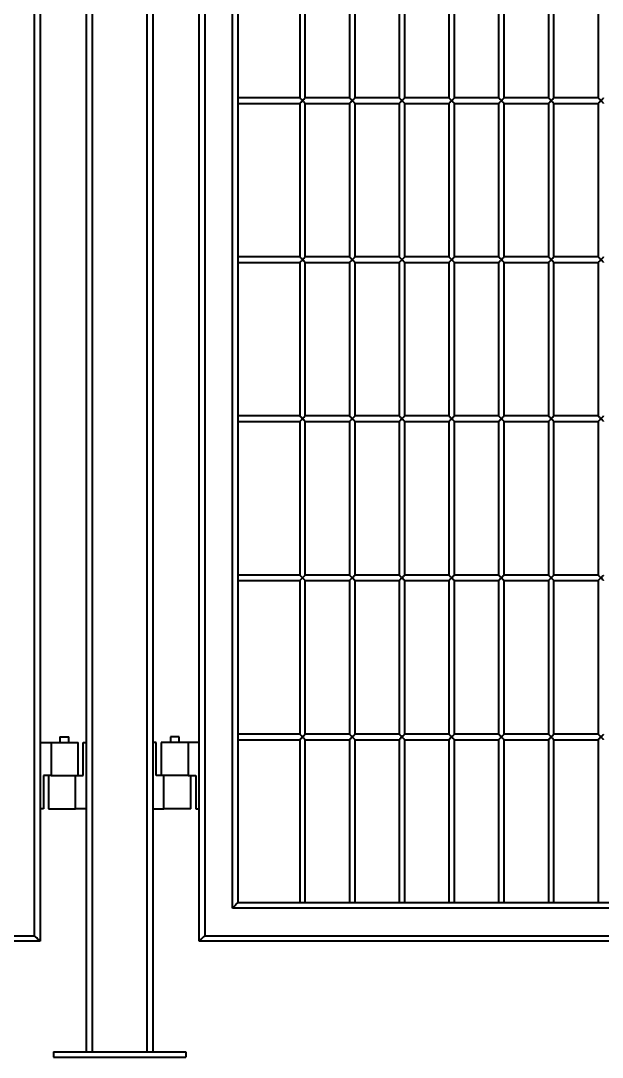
# Model space of a CAD drawing. Header units: millimetres. Extents: x 0 to 297, y 0 to 210.
# Drawn here: x 206.11 to 211.37, y 155.71 to 165.09 of the extents above; entities that cross this region are included whole.
import ezdxf

# ---------------------------------------------------------------- set-up
doc = ezdxf.new("R2010")
doc.units = ezdxf.units.MM
doc.layers.add('轮廓实线层', color=7, linetype='Continuous', lineweight=40)

msp = doc.modelspace()

# ---------------------------------------------------------------- linework, layer by layer
at = {"layer": '轮廓实线层', "color": 7, "linetype": 'Continuous', "lineweight": 40}
for p, q in [((206.7048, 155.7603), (206.7048, 175.7603)), ((206.7548, 175.7603), (206.7548, 155.7603)), ((207.2548, 155.7603), (207.2548, 175.7603)), ((207.3048, 175.7603), (207.3048, 155.7603)), ((206.2848, 174.7603), (206.2848, 156.7603)), ((207.7248, 156.7603), (207.7248, 174.7603)), ((206.2348, 156.8103), (206.2348, 174.7103)), ((207.7748, 174.7103), (207.7748, 156.8103)), ((208.0248, 157.0603), (208.0248, 174.4603)), ((208.0748, 174.4103), (208.0748, 157.1103)), ((208.6348, 165.7853), (208.6348, 164.3953)), ((208.6848, 164.3953), (208.6848, 165.7853)), ((209.0848, 165.7853), (209.0848, 164.3953)), ((209.1348, 164.3953), (209.1348, 165.7853)), ((209.5348, 165.7853), (209.5348, 164.3953)), ((209.5848, 164.3953), (209.5848, 165.7853)), ((209.9848, 165.7853), (209.9848, 164.3953)), ((210.0348, 164.3953), (210.0348, 165.7853)), ((210.4348, 165.7853), (210.4348, 164.3953)), ((210.4848, 164.3953), (210.4848, 165.7853)), ((210.8848, 165.7853), (210.8848, 164.3953)), ((210.9348, 164.3953), (210.9348, 165.7853)), ((211.3348, 165.7853), (211.3348, 164.3953)), ((208.6348, 164.3953), (208.0748, 164.3953)), ((209.0848, 164.3953), (208.6848, 164.3953)), ((209.5348, 164.3953), (209.1348, 164.3953)), ((209.9848, 164.3953), (209.5848, 164.3953)), ((210.4348, 164.3953), (210.0348, 164.3953)), ((210.8848, 164.3953), (210.4848, 164.3953)), ((211.3348, 164.3953), (210.9348, 164.3953)), ((208.0748, 164.3453), (208.6348, 164.3453)), ((208.6348, 164.3453), (208.6348, 162.9553)), ((208.6848, 162.9553), (208.6848, 164.3453)), ((208.6848, 164.3453), (209.0848, 164.3453)), ((209.0848, 164.3453), (209.0848, 162.9553)), ((209.1348, 162.9553), (209.1348, 164.3453)), ((209.1348, 164.3453), (209.5348, 164.3453)), ((209.5348, 164.3453), (209.5348, 162.9553)), ((209.5848, 162.9553), (209.5848, 164.3453)), ((209.5848, 164.3453), (209.9848, 164.3453)), ((209.9848, 164.3453), (209.9848, 162.9553)), ((210.0348, 162.9553), (210.0348, 164.3453)), ((210.0348, 164.3453), (210.4348, 164.3453)), ((210.4348, 164.3453), (210.4348, 162.9553)), ((210.4848, 162.9553), (210.4848, 164.3453)), ((210.4848, 164.3453), (210.8848, 164.3453)), ((210.8848, 164.3453), (210.8848, 162.9553)), ((210.9348, 162.9553), (210.9348, 164.3453)), ((210.9348, 164.3453), (211.3348, 164.3453)), ((211.3348, 164.3453), (211.3348, 162.9553)), ((208.6348, 162.9553), (208.0748, 162.9553)), ((208.0748, 162.9053), (208.6348, 162.9053)), ((208.6348, 162.9053), (208.6348, 161.5153)), ((209.0848, 162.9553), (208.6848, 162.9553)), ((208.6848, 161.5153), (208.6848, 162.9053)), ((208.6848, 162.9053), (209.0848, 162.9053)), ((209.0848, 162.9053), (209.0848, 161.5153)), ((209.5348, 162.9553), (209.1348, 162.9553)), ((209.1348, 161.5153), (209.1348, 162.9053)), ((209.1348, 162.9053), (209.5348, 162.9053)), ((209.5348, 162.9053), (209.5348, 161.5153)), ((209.9848, 162.9553), (209.5848, 162.9553)), ((209.5848, 161.5153), (209.5848, 162.9053)), ((209.5848, 162.9053), (209.9848, 162.9053)), ((209.9848, 162.9053), (209.9848, 161.5153)), ((210.4348, 162.9553), (210.0348, 162.9553)), ((210.0348, 161.5153), (210.0348, 162.9053)), ((210.0348, 162.9053), (210.4348, 162.9053)), ((210.4348, 162.9053), (210.4348, 161.5153)), ((210.8848, 162.9553), (210.4848, 162.9553)), ((210.4848, 161.5153), (210.4848, 162.9053)), ((210.4848, 162.9053), (210.8848, 162.9053)), ((210.8848, 162.9053), (210.8848, 161.5153)), ((211.3348, 162.9553), (210.9348, 162.9553)), ((210.9348, 161.5153), (210.9348, 162.9053)), ((210.9348, 162.9053), (211.3348, 162.9053)), ((211.3348, 162.9053), (211.3348, 161.5153)), ((208.6348, 161.5153), (208.0748, 161.5153)), ((209.0848, 161.5153), (208.6848, 161.5153)), ((209.5348, 161.5153), (209.1348, 161.5153)), ((209.9848, 161.5153), (209.5848, 161.5153)), ((210.4348, 161.5153), (210.0348, 161.5153)), ((210.8848, 161.5153), (210.4848, 161.5153)), ((211.3348, 161.5153), (210.9348, 161.5153)), ((208.0748, 161.4653), (208.6348, 161.4653)), ((208.6348, 161.4653), (208.6348, 160.0753)), ((208.6848, 160.0753), (208.6848, 161.4653)), ((208.6848, 161.4653), (209.0848, 161.4653)), ((209.0848, 161.4653), (209.0848, 160.0753)), ((209.1348, 160.0753), (209.1348, 161.4653)), ((209.1348, 161.4653), (209.5348, 161.4653)), ((209.5348, 161.4653), (209.5348, 160.0753)), ((209.5848, 160.0753), (209.5848, 161.4653)), ((209.5848, 161.4653), (209.9848, 161.4653)), ((209.9848, 161.4653), (209.9848, 160.0753)), ((210.0348, 160.0753), (210.0348, 161.4653)), ((210.0348, 161.4653), (210.4348, 161.4653)), ((210.4348, 161.4653), (210.4348, 160.0753)), ((210.4848, 160.0753), (210.4848, 161.4653)), ((210.4848, 161.4653), (210.8848, 161.4653)), ((210.8848, 161.4653), (210.8848, 160.0753)), ((210.9348, 160.0753), (210.9348, 161.4653)), ((210.9348, 161.4653), (211.3348, 161.4653)), ((211.3348, 161.4653), (211.3348, 160.0753)), ((208.6348, 160.0753), (208.0748, 160.0753)), ((208.0748, 160.0253), (208.6348, 160.0253)), ((208.6348, 160.0253), (208.6348, 158.6353)), ((209.0848, 160.0753), (208.6848, 160.0753)), ((208.6848, 158.6353), (208.6848, 160.0253)), ((208.6848, 160.0253), (209.0848, 160.0253)), ((209.0848, 160.0253), (209.0848, 158.6353)), ((209.5348, 160.0753), (209.1348, 160.0753)), ((209.1348, 158.6353), (209.1348, 160.0253)), ((209.1348, 160.0253), (209.5348, 160.0253)), ((209.5348, 160.0253), (209.5348, 158.6353)), ((209.9848, 160.0753), (209.5848, 160.0753)), ((209.5848, 158.6353), (209.5848, 160.0253)), ((209.5848, 160.0253), (209.9848, 160.0253)), ((209.9848, 160.0253), (209.9848, 158.6353)), ((210.4348, 160.0753), (210.0348, 160.0753)), ((210.0348, 158.6353), (210.0348, 160.0253)), ((210.0348, 160.0253), (210.4348, 160.0253)), ((210.4348, 160.0253), (210.4348, 158.6353)), ((210.8848, 160.0753), (210.4848, 160.0753)), ((210.4848, 158.6353), (210.4848, 160.0253)), ((210.4848, 160.0253), (210.8848, 160.0253)), ((210.8848, 160.0253), (210.8848, 158.6353)), ((211.3348, 160.0753), (210.9348, 160.0753)), ((210.9348, 158.6353), (210.9348, 160.0253)), ((210.9348, 160.0253), (211.3348, 160.0253)), ((211.3348, 160.0253), (211.3348, 158.6353)), ((206.4648, 158.6103), (206.4648, 158.5603)), ((206.4648, 158.6103), (206.5448, 158.6103)), ((206.5448, 158.5603), (206.5448, 158.6103)), ((207.4648, 158.6103), (207.4648, 158.5603)), ((207.5448, 158.6103), (207.4648, 158.6103)), ((207.5448, 158.5603), (207.5448, 158.6103)), ((208.6348, 158.6353), (208.0748, 158.6353)), ((208.0748, 158.5853), (208.6348, 158.5853)), ((208.6348, 158.5853), (208.6348, 157.1103)), ((209.0848, 158.6353), (208.6848, 158.6353)), ((208.6848, 157.1103), (208.6848, 158.5853)), ((208.6848, 158.5853), (209.0848, 158.5853)), ((209.0848, 158.5853), (209.0848, 157.1103)), ((209.5348, 158.6353), (209.1348, 158.6353)), ((209.1348, 157.1103), (209.1348, 158.5853)), ((209.1348, 158.5853), (209.5348, 158.5853)), ((209.5348, 158.5853), (209.5348, 157.1103)), ((209.9848, 158.6353), (209.5848, 158.6353)), ((209.5848, 157.1103), (209.5848, 158.5853)), ((209.5848, 158.5853), (209.9848, 158.5853)), ((209.9848, 158.5853), (209.9848, 157.1103)), ((210.4348, 158.6353), (210.0348, 158.6353)), ((210.0348, 157.1103), (210.0348, 158.5853)), ((210.0348, 158.5853), (210.4348, 158.5853)), ((210.4348, 158.5853), (210.4348, 157.1103)), ((210.8848, 158.6353), (210.4848, 158.6353)), ((210.4848, 157.1103), (210.4848, 158.5853)), ((210.4848, 158.5853), (210.8848, 158.5853)), ((210.8848, 158.5853), (210.8848, 157.1103)), ((211.3348, 158.6353), (210.9348, 158.6353)), ((210.9348, 157.1103), (210.9348, 158.5853)), ((210.9348, 158.5853), (211.3348, 158.5853)), ((211.3348, 158.5853), (211.3348, 157.1103)), ((206.2848, 158.5603), (206.3848, 158.5603)), ((206.3848, 158.5603), (206.6298, 158.5603)), ((206.3848, 158.5603), (206.3848, 158.2603)), ((206.6298, 158.2603), (206.6298, 158.5603)), ((206.6748, 158.2603), (206.6748, 158.5603)), ((206.6748, 158.5603), (206.7048, 158.5603)), ((207.3348, 158.5603), (207.3048, 158.5603)), ((207.3348, 158.2603), (207.3348, 158.5603)), ((207.3798, 158.5603), (207.3798, 158.2603)), ((207.6248, 158.5603), (207.3798, 158.5603)), ((207.6248, 158.5603), (207.6248, 158.2603)), ((207.7248, 158.5603), (207.6248, 158.5603)), ((206.3148, 158.2603), (206.3148, 157.9603)), ((206.3848, 158.2603), (206.3148, 158.2603)), ((206.3598, 158.2603), (206.3598, 157.9603)), ((206.3848, 158.2603), (206.4948, 158.2603)), ((206.4948, 158.2603), (206.6048, 158.2603)), ((206.6048, 157.9603), (206.6048, 158.2603)), ((206.6048, 158.2603), (206.6748, 158.2603)), ((207.4048, 158.2603), (207.3348, 158.2603)), ((207.4048, 157.9603), (207.4048, 158.2603)), ((207.5148, 158.2603), (207.4048, 158.2603)), ((207.6248, 158.2603), (207.5148, 158.2603)), ((207.6248, 158.2603), (207.6948, 158.2603)), ((207.6498, 157.9603), (207.6498, 158.2603)), ((207.6948, 158.2603), (207.6948, 157.9603)), ((206.3148, 157.9603), (206.2848, 157.9603)), ((206.3598, 157.9603), (206.6048, 157.9603)), ((206.7048, 157.9603), (206.6048, 157.9603)), ((207.3048, 157.9603), (207.4048, 157.9603)), ((207.6498, 157.9603), (207.4048, 157.9603)), ((207.6948, 157.9603), (207.7248, 157.9603)), ((208.0748, 157.1103), (215.9348, 157.1103)), ((215.9848, 157.0603), (208.0248, 157.0603)), ((197.7748, 156.8103), (206.2348, 156.8103)), ((207.7748, 156.8103), (216.2348, 156.8103)), ((206.2848, 156.7603), (197.7248, 156.7603)), ((216.2848, 156.7603), (207.7248, 156.7603)), ((206.4048, 155.7603), (206.4048, 155.7103)), ((206.4048, 155.7603), (207.6048, 155.7603)), ((207.6048, 155.7603), (207.6048, 155.7103)), ((206.4048, 155.7103), (207.6048, 155.7103))]:
    msp.add_line(p, q, dxfattribs=at)
at = {"layer": '轮廓实线层', "color": 7, "linetype": 'Continuous', "lineweight": 40, "flags": 128}
for points in [[(208.6348, 164.3953), (208.6352, 164.3949), (208.6363, 164.3938), (208.6382, 164.3919), (208.6407, 164.3894), (208.6438, 164.3863), (208.6473, 164.3828), (208.6513, 164.3788), (208.6555, 164.3746), (208.6598, 164.3703)], [(208.6598, 164.3703), (208.6644, 164.3749), (208.6689, 164.3793), (208.673, 164.3834), (208.6767, 164.3871), (208.6798, 164.3902), (208.6822, 164.3926), (208.6839, 164.3943), (208.6847, 164.3952), (208.6848, 164.3953)], [(209.0848, 164.3953), (209.0852, 164.3949), (209.0863, 164.3938), (209.0882, 164.3919), (209.0907, 164.3894), (209.0938, 164.3863), (209.0973, 164.3828), (209.1013, 164.3788), (209.1055, 164.3746), (209.1098, 164.3703)], [(209.1098, 164.3703), (209.1144, 164.3749), (209.1189, 164.3793), (209.123, 164.3834), (209.1267, 164.3871), (209.1298, 164.3902), (209.1322, 164.3926), (209.1339, 164.3943), (209.1347, 164.3952), (209.1348, 164.3953)], [(209.5348, 164.3953), (209.5352, 164.3949), (209.5363, 164.3938), (209.5382, 164.3919), (209.5407, 164.3894), (209.5438, 164.3863), (209.5473, 164.3828), (209.5513, 164.3788), (209.5555, 164.3746), (209.5598, 164.3703)], [(209.5598, 164.3703), (209.5644, 164.3749), (209.5689, 164.3793), (209.573, 164.3834), (209.5767, 164.3871), (209.5798, 164.3902), (209.5822, 164.3926), (209.5839, 164.3943), (209.5847, 164.3952), (209.5848, 164.3953)], [(209.9848, 164.3953), (209.9852, 164.3949), (209.9863, 164.3938), (209.9882, 164.3919), (209.9907, 164.3894), (209.9938, 164.3863), (209.9973, 164.3828), (210.0013, 164.3788), (210.0055, 164.3746), (210.0098, 164.3703)], [(210.0098, 164.3703), (210.0144, 164.3749), (210.0189, 164.3793), (210.023, 164.3834), (210.0267, 164.3871), (210.0298, 164.3902), (210.0322, 164.3926), (210.0339, 164.3943), (210.0347, 164.3952), (210.0348, 164.3953)], [(210.4348, 164.3953), (210.4352, 164.3949), (210.4363, 164.3938), (210.4382, 164.3919), (210.4407, 164.3894), (210.4438, 164.3863), (210.4473, 164.3828), (210.4513, 164.3788), (210.4555, 164.3746), (210.4598, 164.3703)], [(210.4598, 164.3703), (210.4644, 164.3749), (210.4689, 164.3793), (210.473, 164.3834), (210.4767, 164.3871), (210.4798, 164.3902), (210.4822, 164.3926), (210.4839, 164.3943), (210.4847, 164.3952), (210.4848, 164.3953)], [(210.8848, 164.3953), (210.8852, 164.3949), (210.8863, 164.3938), (210.8882, 164.3919), (210.8907, 164.3894), (210.8938, 164.3863), (210.8973, 164.3828), (210.9013, 164.3788), (210.9055, 164.3746), (210.9098, 164.3703)], [(210.9098, 164.3703), (210.9144, 164.3749), (210.9189, 164.3793), (210.923, 164.3834), (210.9267, 164.3871), (210.9298, 164.3902), (210.9322, 164.3926), (210.9339, 164.3943), (210.9347, 164.3952), (210.9348, 164.3953)], [(211.3348, 164.3953), (211.3352, 164.3949), (211.3363, 164.3938), (211.3382, 164.3919), (211.3407, 164.3894), (211.3438, 164.3863), (211.3473, 164.3828), (211.3513, 164.3788), (211.3555, 164.3746), (211.3598, 164.3703)], [(211.3598, 164.3703), (211.3644, 164.3749), (211.3689, 164.3793), (211.373, 164.3834), (211.3767, 164.3871), (211.3798, 164.3902), (211.3822, 164.3926), (211.3839, 164.3943), (211.3847, 164.3952), (211.3848, 164.3953)], [(208.6598, 164.3703), (208.6555, 164.3659), (208.6513, 164.3617), (208.6473, 164.3578), (208.6438, 164.3542), (208.6407, 164.3511), (208.6382, 164.3486), (208.6363, 164.3468), (208.6352, 164.3456), (208.6348, 164.3453)], [(208.6848, 164.3453), (208.6847, 164.3454), (208.6839, 164.3462), (208.6822, 164.3479), (208.6798, 164.3503), (208.6767, 164.3534), (208.673, 164.3571), (208.6689, 164.3612), (208.6644, 164.3657), (208.6598, 164.3703)], [(209.1098, 164.3703), (209.1055, 164.3659), (209.1013, 164.3617), (209.0973, 164.3578), (209.0938, 164.3542), (209.0907, 164.3511), (209.0882, 164.3486), (209.0863, 164.3468), (209.0852, 164.3456), (209.0848, 164.3453)], [(209.1348, 164.3453), (209.1347, 164.3454), (209.1339, 164.3462), (209.1322, 164.3479), (209.1298, 164.3503), (209.1267, 164.3534), (209.123, 164.3571), (209.1189, 164.3612), (209.1144, 164.3657), (209.1098, 164.3703)], [(209.5598, 164.3703), (209.5555, 164.3659), (209.5513, 164.3617), (209.5473, 164.3578), (209.5438, 164.3542), (209.5407, 164.3511), (209.5382, 164.3486), (209.5363, 164.3468), (209.5352, 164.3456), (209.5348, 164.3453)], [(209.5848, 164.3453), (209.5847, 164.3454), (209.5839, 164.3462), (209.5822, 164.3479), (209.5798, 164.3503), (209.5767, 164.3534), (209.573, 164.3571), (209.5689, 164.3612), (209.5644, 164.3657), (209.5598, 164.3703)], [(210.0098, 164.3703), (210.0055, 164.3659), (210.0013, 164.3617), (209.9973, 164.3578), (209.9938, 164.3542), (209.9907, 164.3511), (209.9882, 164.3486), (209.9863, 164.3468), (209.9852, 164.3456), (209.9848, 164.3453)], [(210.0348, 164.3453), (210.0347, 164.3454), (210.0339, 164.3462), (210.0322, 164.3479), (210.0298, 164.3503), (210.0267, 164.3534), (210.023, 164.3571), (210.0189, 164.3612), (210.0144, 164.3657), (210.0098, 164.3703)], [(210.4598, 164.3703), (210.4555, 164.3659), (210.4513, 164.3617), (210.4473, 164.3578), (210.4438, 164.3542), (210.4407, 164.3511), (210.4382, 164.3486), (210.4363, 164.3468), (210.4352, 164.3456), (210.4348, 164.3453)], [(210.4848, 164.3453), (210.4847, 164.3454), (210.4839, 164.3462), (210.4822, 164.3479), (210.4798, 164.3503), (210.4767, 164.3534), (210.473, 164.3571), (210.4689, 164.3612), (210.4644, 164.3657), (210.4598, 164.3703)], [(210.9098, 164.3703), (210.9055, 164.3659), (210.9013, 164.3617), (210.8973, 164.3578), (210.8938, 164.3542), (210.8907, 164.3511), (210.8882, 164.3486), (210.8863, 164.3468), (210.8852, 164.3456), (210.8848, 164.3453)], [(210.9348, 164.3453), (210.9347, 164.3454), (210.9339, 164.3462), (210.9322, 164.3479), (210.9298, 164.3503), (210.9267, 164.3534), (210.923, 164.3571), (210.9189, 164.3612), (210.9144, 164.3657), (210.9098, 164.3703)], [(211.3598, 164.3703), (211.3555, 164.3659), (211.3513, 164.3617), (211.3473, 164.3578), (211.3438, 164.3542), (211.3407, 164.3511), (211.3382, 164.3486), (211.3363, 164.3468), (211.3352, 164.3456), (211.3348, 164.3453)], [(211.3848, 164.3453), (211.3847, 164.3454), (211.3839, 164.3462), (211.3822, 164.3479), (211.3798, 164.3503), (211.3767, 164.3534), (211.373, 164.3571), (211.3689, 164.3612), (211.3644, 164.3657), (211.3598, 164.3703)], [(208.6348, 162.9553), (208.6352, 162.9549), (208.6363, 162.9538), (208.6382, 162.9519), (208.6407, 162.9494), (208.6438, 162.9463), (208.6473, 162.9428), (208.6513, 162.9388), (208.6555, 162.9346), (208.6598, 162.9303)], [(208.6598, 162.9303), (208.6555, 162.9259), (208.6513, 162.9217), (208.6473, 162.9178), (208.6438, 162.9142), (208.6407, 162.9111), (208.6382, 162.9086), (208.6363, 162.9068), (208.6352, 162.9056), (208.6348, 162.9053)], [(208.6598, 162.9303), (208.6644, 162.9349), (208.6689, 162.9393), (208.673, 162.9434), (208.6767, 162.9471), (208.6798, 162.9502), (208.6822, 162.9526), (208.6839, 162.9543), (208.6847, 162.9552), (208.6848, 162.9553)], [(208.6848, 162.9053), (208.6847, 162.9054), (208.6839, 162.9062), (208.6822, 162.9079), (208.6798, 162.9103), (208.6767, 162.9134), (208.673, 162.9171), (208.6689, 162.9212), (208.6644, 162.9257), (208.6598, 162.9303)], [(209.0848, 162.9553), (209.0852, 162.9549), (209.0863, 162.9538), (209.0882, 162.9519), (209.0907, 162.9494), (209.0938, 162.9463), (209.0973, 162.9428), (209.1013, 162.9388), (209.1055, 162.9346), (209.1098, 162.9303)], [(209.1098, 162.9303), (209.1055, 162.9259), (209.1013, 162.9217), (209.0973, 162.9178), (209.0938, 162.9142), (209.0907, 162.9111), (209.0882, 162.9086), (209.0863, 162.9068), (209.0852, 162.9056), (209.0848, 162.9053)], [(209.1098, 162.9303), (209.1144, 162.9349), (209.1189, 162.9393), (209.123, 162.9434), (209.1267, 162.9471), (209.1298, 162.9502), (209.1322, 162.9526), (209.1339, 162.9543), (209.1347, 162.9552), (209.1348, 162.9553)], [(209.1348, 162.9053), (209.1347, 162.9054), (209.1339, 162.9062), (209.1322, 162.9079), (209.1298, 162.9103), (209.1267, 162.9134), (209.123, 162.9171), (209.1189, 162.9212), (209.1144, 162.9257), (209.1098, 162.9303)], [(209.5348, 162.9553), (209.5352, 162.9549), (209.5363, 162.9538), (209.5382, 162.9519), (209.5407, 162.9494), (209.5438, 162.9463), (209.5473, 162.9428), (209.5513, 162.9388), (209.5555, 162.9346), (209.5598, 162.9303)], [(209.5598, 162.9303), (209.5555, 162.9259), (209.5513, 162.9217), (209.5473, 162.9178), (209.5438, 162.9142), (209.5407, 162.9111), (209.5382, 162.9086), (209.5363, 162.9068), (209.5352, 162.9056), (209.5348, 162.9053)], [(209.5598, 162.9303), (209.5644, 162.9349), (209.5689, 162.9393), (209.573, 162.9434), (209.5767, 162.9471), (209.5798, 162.9502), (209.5822, 162.9526), (209.5839, 162.9543), (209.5847, 162.9552), (209.5848, 162.9553)], [(209.5848, 162.9053), (209.5847, 162.9054), (209.5839, 162.9062), (209.5822, 162.9079), (209.5798, 162.9103), (209.5767, 162.9134), (209.573, 162.9171), (209.5689, 162.9212), (209.5644, 162.9257), (209.5598, 162.9303)], [(209.9848, 162.9553), (209.9852, 162.9549), (209.9863, 162.9538), (209.9882, 162.9519), (209.9907, 162.9494), (209.9938, 162.9463), (209.9973, 162.9428), (210.0013, 162.9388), (210.0055, 162.9346), (210.0098, 162.9303)], [(210.0098, 162.9303), (210.0055, 162.9259), (210.0013, 162.9217), (209.9973, 162.9178), (209.9938, 162.9142), (209.9907, 162.9111), (209.9882, 162.9086), (209.9863, 162.9068), (209.9852, 162.9056), (209.9848, 162.9053)], [(210.0098, 162.9303), (210.0144, 162.9349), (210.0189, 162.9393), (210.023, 162.9434), (210.0267, 162.9471), (210.0298, 162.9502), (210.0322, 162.9526), (210.0339, 162.9543), (210.0347, 162.9552), (210.0348, 162.9553)], [(210.0348, 162.9053), (210.0347, 162.9054), (210.0339, 162.9062), (210.0322, 162.9079), (210.0298, 162.9103), (210.0267, 162.9134), (210.023, 162.9171), (210.0189, 162.9212), (210.0144, 162.9257), (210.0098, 162.9303)], [(210.4348, 162.9553), (210.4352, 162.9549), (210.4363, 162.9538), (210.4382, 162.9519), (210.4407, 162.9494), (210.4438, 162.9463), (210.4473, 162.9428), (210.4513, 162.9388), (210.4555, 162.9346), (210.4598, 162.9303)], [(210.4598, 162.9303), (210.4555, 162.9259), (210.4513, 162.9217), (210.4473, 162.9178), (210.4438, 162.9142), (210.4407, 162.9111), (210.4382, 162.9086), (210.4363, 162.9068), (210.4352, 162.9056), (210.4348, 162.9053)], [(210.4598, 162.9303), (210.4644, 162.9349), (210.4689, 162.9393), (210.473, 162.9434), (210.4767, 162.9471), (210.4798, 162.9502), (210.4822, 162.9526), (210.4839, 162.9543), (210.4847, 162.9552), (210.4848, 162.9553)], [(210.4848, 162.9053), (210.4847, 162.9054), (210.4839, 162.9062), (210.4822, 162.9079), (210.4798, 162.9103), (210.4767, 162.9134), (210.473, 162.9171), (210.4689, 162.9212), (210.4644, 162.9257), (210.4598, 162.9303)], [(210.8848, 162.9553), (210.8852, 162.9549), (210.8863, 162.9538), (210.8882, 162.9519), (210.8907, 162.9494), (210.8938, 162.9463), (210.8973, 162.9428), (210.9013, 162.9388), (210.9055, 162.9346), (210.9098, 162.9303)], [(210.9098, 162.9303), (210.9055, 162.9259), (210.9013, 162.9217), (210.8973, 162.9178), (210.8938, 162.9142), (210.8907, 162.9111), (210.8882, 162.9086), (210.8863, 162.9068), (210.8852, 162.9056), (210.8848, 162.9053)], [(210.9098, 162.9303), (210.9144, 162.9349), (210.9189, 162.9393), (210.923, 162.9434), (210.9267, 162.9471), (210.9298, 162.9502), (210.9322, 162.9526), (210.9339, 162.9543), (210.9347, 162.9552), (210.9348, 162.9553)], [(210.9348, 162.9053), (210.9347, 162.9054), (210.9339, 162.9062), (210.9322, 162.9079), (210.9298, 162.9103), (210.9267, 162.9134), (210.923, 162.9171), (210.9189, 162.9212), (210.9144, 162.9257), (210.9098, 162.9303)], [(211.3348, 162.9553), (211.3352, 162.9549), (211.3363, 162.9538), (211.3382, 162.9519), (211.3407, 162.9494), (211.3438, 162.9463), (211.3473, 162.9428), (211.3513, 162.9388), (211.3555, 162.9346), (211.3598, 162.9303)], [(211.3598, 162.9303), (211.3555, 162.9259), (211.3513, 162.9217), (211.3473, 162.9178), (211.3438, 162.9142), (211.3407, 162.9111), (211.3382, 162.9086), (211.3363, 162.9068), (211.3352, 162.9056), (211.3348, 162.9053)], [(211.3598, 162.9303), (211.3644, 162.9349), (211.3689, 162.9393), (211.373, 162.9434), (211.3767, 162.9471), (211.3798, 162.9502), (211.3822, 162.9526), (211.3839, 162.9543), (211.3847, 162.9552), (211.3848, 162.9553)], [(211.3848, 162.9053), (211.3847, 162.9054), (211.3839, 162.9062), (211.3822, 162.9079), (211.3798, 162.9103), (211.3767, 162.9134), (211.373, 162.9171), (211.3689, 162.9212), (211.3644, 162.9257), (211.3598, 162.9303)], [(208.6348, 161.5153), (208.6352, 161.5149), (208.6363, 161.5138), (208.6382, 161.5119), (208.6407, 161.5094), (208.6438, 161.5063), (208.6473, 161.5028), (208.6513, 161.4988), (208.6555, 161.4946), (208.6598, 161.4903)], [(208.6598, 161.4903), (208.6555, 161.4859), (208.6513, 161.4817), (208.6473, 161.4778), (208.6438, 161.4742), (208.6407, 161.4711), (208.6382, 161.4686), (208.6363, 161.4668), (208.6352, 161.4656), (208.6348, 161.4653)], [(208.6598, 161.4903), (208.6644, 161.4949), (208.6689, 161.4993), (208.673, 161.5034), (208.6767, 161.5071), (208.6798, 161.5102), (208.6822, 161.5126), (208.6839, 161.5143), (208.6847, 161.5152), (208.6848, 161.5153)], [(208.6848, 161.4653), (208.6847, 161.4654), (208.6839, 161.4662), (208.6822, 161.4679), (208.6798, 161.4703), (208.6767, 161.4734), (208.673, 161.4771), (208.6689, 161.4812), (208.6644, 161.4857), (208.6598, 161.4903)], [(209.0848, 161.5153), (209.0852, 161.5149), (209.0863, 161.5138), (209.0882, 161.5119), (209.0907, 161.5094), (209.0938, 161.5063), (209.0973, 161.5028), (209.1013, 161.4988), (209.1055, 161.4946), (209.1098, 161.4903)], [(209.1098, 161.4903), (209.1055, 161.4859), (209.1013, 161.4817), (209.0973, 161.4778), (209.0938, 161.4742), (209.0907, 161.4711), (209.0882, 161.4686), (209.0863, 161.4668), (209.0852, 161.4656), (209.0848, 161.4653)], [(209.1098, 161.4903), (209.1144, 161.4949), (209.1189, 161.4993), (209.123, 161.5034), (209.1267, 161.5071), (209.1298, 161.5102), (209.1322, 161.5126), (209.1339, 161.5143), (209.1347, 161.5152), (209.1348, 161.5153)], [(209.1348, 161.4653), (209.1347, 161.4654), (209.1339, 161.4662), (209.1322, 161.4679), (209.1298, 161.4703), (209.1267, 161.4734), (209.123, 161.4771), (209.1189, 161.4812), (209.1144, 161.4857), (209.1098, 161.4903)], [(209.5348, 161.5153), (209.5352, 161.5149), (209.5363, 161.5138), (209.5382, 161.5119), (209.5407, 161.5094), (209.5438, 161.5063), (209.5473, 161.5028), (209.5513, 161.4988), (209.5555, 161.4946), (209.5598, 161.4903)], [(209.5598, 161.4903), (209.5555, 161.4859), (209.5513, 161.4817), (209.5473, 161.4778), (209.5438, 161.4742), (209.5407, 161.4711), (209.5382, 161.4686), (209.5363, 161.4668), (209.5352, 161.4656), (209.5348, 161.4653)], [(209.5598, 161.4903), (209.5644, 161.4949), (209.5689, 161.4993), (209.573, 161.5034), (209.5767, 161.5071), (209.5798, 161.5102), (209.5822, 161.5126), (209.5839, 161.5143), (209.5847, 161.5152), (209.5848, 161.5153)], [(209.5848, 161.4653), (209.5847, 161.4654), (209.5839, 161.4662), (209.5822, 161.4679), (209.5798, 161.4703), (209.5767, 161.4734), (209.573, 161.4771), (209.5689, 161.4812), (209.5644, 161.4857), (209.5598, 161.4903)], [(209.9848, 161.5153), (209.9852, 161.5149), (209.9863, 161.5138), (209.9882, 161.5119), (209.9907, 161.5094), (209.9938, 161.5063), (209.9973, 161.5028), (210.0013, 161.4988), (210.0055, 161.4946), (210.0098, 161.4903)], [(210.0098, 161.4903), (210.0055, 161.4859), (210.0013, 161.4817), (209.9973, 161.4778), (209.9938, 161.4742), (209.9907, 161.4711), (209.9882, 161.4686), (209.9863, 161.4668), (209.9852, 161.4656), (209.9848, 161.4653)], [(210.0098, 161.4903), (210.0144, 161.4949), (210.0189, 161.4993), (210.023, 161.5034), (210.0267, 161.5071), (210.0298, 161.5102), (210.0322, 161.5126), (210.0339, 161.5143), (210.0347, 161.5152), (210.0348, 161.5153)], [(210.0348, 161.4653), (210.0347, 161.4654), (210.0339, 161.4662), (210.0322, 161.4679), (210.0298, 161.4703), (210.0267, 161.4734), (210.023, 161.4771), (210.0189, 161.4812), (210.0144, 161.4857), (210.0098, 161.4903)], [(210.4348, 161.5153), (210.4352, 161.5149), (210.4363, 161.5138), (210.4382, 161.5119), (210.4407, 161.5094), (210.4438, 161.5063), (210.4473, 161.5028), (210.4513, 161.4988), (210.4555, 161.4946), (210.4598, 161.4903)], [(210.4598, 161.4903), (210.4555, 161.4859), (210.4513, 161.4817), (210.4473, 161.4778), (210.4438, 161.4742), (210.4407, 161.4711), (210.4382, 161.4686), (210.4363, 161.4668), (210.4352, 161.4656), (210.4348, 161.4653)], [(210.4598, 161.4903), (210.4644, 161.4949), (210.4689, 161.4993), (210.473, 161.5034), (210.4767, 161.5071), (210.4798, 161.5102), (210.4822, 161.5126), (210.4839, 161.5143), (210.4847, 161.5152), (210.4848, 161.5153)], [(210.4848, 161.4653), (210.4847, 161.4654), (210.4839, 161.4662), (210.4822, 161.4679), (210.4798, 161.4703), (210.4767, 161.4734), (210.473, 161.4771), (210.4689, 161.4812), (210.4644, 161.4857), (210.4598, 161.4903)], [(210.8848, 161.5153), (210.8852, 161.5149), (210.8863, 161.5138), (210.8882, 161.5119), (210.8907, 161.5094), (210.8938, 161.5063), (210.8973, 161.5028), (210.9013, 161.4988), (210.9055, 161.4946), (210.9098, 161.4903)], [(210.9098, 161.4903), (210.9055, 161.4859), (210.9013, 161.4817), (210.8973, 161.4778), (210.8938, 161.4742), (210.8907, 161.4711), (210.8882, 161.4686), (210.8863, 161.4668), (210.8852, 161.4656), (210.8848, 161.4653)], [(210.9098, 161.4903), (210.9144, 161.4949), (210.9189, 161.4993), (210.923, 161.5034), (210.9267, 161.5071), (210.9298, 161.5102), (210.9322, 161.5126), (210.9339, 161.5143), (210.9347, 161.5152), (210.9348, 161.5153)], [(210.9348, 161.4653), (210.9347, 161.4654), (210.9339, 161.4662), (210.9322, 161.4679), (210.9298, 161.4703), (210.9267, 161.4734), (210.923, 161.4771), (210.9189, 161.4812), (210.9144, 161.4857), (210.9098, 161.4903)], [(211.3348, 161.5153), (211.3352, 161.5149), (211.3363, 161.5138), (211.3382, 161.5119), (211.3407, 161.5094), (211.3438, 161.5063), (211.3473, 161.5028), (211.3513, 161.4988), (211.3555, 161.4946), (211.3598, 161.4903)], [(211.3598, 161.4903), (211.3555, 161.4859), (211.3513, 161.4817), (211.3473, 161.4778), (211.3438, 161.4742), (211.3407, 161.4711), (211.3382, 161.4686), (211.3363, 161.4668), (211.3352, 161.4656), (211.3348, 161.4653)], [(211.3598, 161.4903), (211.3644, 161.4949), (211.3689, 161.4993), (211.373, 161.5034), (211.3767, 161.5071), (211.3798, 161.5102), (211.3822, 161.5126), (211.3839, 161.5143), (211.3847, 161.5152), (211.3848, 161.5153)], [(211.3848, 161.4653), (211.3847, 161.4654), (211.3839, 161.4662), (211.3822, 161.4679), (211.3798, 161.4703), (211.3767, 161.4734), (211.373, 161.4771), (211.3689, 161.4812), (211.3644, 161.4857), (211.3598, 161.4903)], [(208.6348, 160.0753), (208.6352, 160.0749), (208.6363, 160.0738), (208.6382, 160.0719), (208.6407, 160.0694), (208.6438, 160.0663), (208.6473, 160.0628), (208.6513, 160.0588), (208.6555, 160.0546), (208.6598, 160.0503)], [(208.6598, 160.0503), (208.6555, 160.0459), (208.6513, 160.0417), (208.6473, 160.0378), (208.6438, 160.0342), (208.6407, 160.0311), (208.6382, 160.0286), (208.6363, 160.0268), (208.6352, 160.0256), (208.6348, 160.0253)], [(208.6598, 160.0503), (208.6644, 160.0549), (208.6689, 160.0593), (208.673, 160.0634), (208.6767, 160.0671), (208.6798, 160.0702), (208.6822, 160.0726), (208.6839, 160.0743), (208.6847, 160.0752), (208.6848, 160.0753)], [(208.6848, 160.0253), (208.6847, 160.0254), (208.6839, 160.0262), (208.6822, 160.0279), (208.6798, 160.0303), (208.6767, 160.0334), (208.673, 160.0371), (208.6689, 160.0412), (208.6644, 160.0457), (208.6598, 160.0503)], [(209.0848, 160.0753), (209.0852, 160.0749), (209.0863, 160.0738), (209.0882, 160.0719), (209.0907, 160.0694), (209.0938, 160.0663), (209.0973, 160.0628), (209.1013, 160.0588), (209.1055, 160.0546), (209.1098, 160.0503)], [(209.1098, 160.0503), (209.1055, 160.0459), (209.1013, 160.0417), (209.0973, 160.0378), (209.0938, 160.0342), (209.0907, 160.0311), (209.0882, 160.0286), (209.0863, 160.0268), (209.0852, 160.0256), (209.0848, 160.0253)], [(209.1098, 160.0503), (209.1144, 160.0549), (209.1189, 160.0593), (209.123, 160.0634), (209.1267, 160.0671), (209.1298, 160.0702), (209.1322, 160.0726), (209.1339, 160.0743), (209.1347, 160.0752), (209.1348, 160.0753)], [(209.1348, 160.0253), (209.1347, 160.0254), (209.1339, 160.0262), (209.1322, 160.0279), (209.1298, 160.0303), (209.1267, 160.0334), (209.123, 160.0371), (209.1189, 160.0412), (209.1144, 160.0457), (209.1098, 160.0503)], [(209.5348, 160.0753), (209.5352, 160.0749), (209.5363, 160.0738), (209.5382, 160.0719), (209.5407, 160.0694), (209.5438, 160.0663), (209.5473, 160.0628), (209.5513, 160.0588), (209.5555, 160.0546), (209.5598, 160.0503)], [(209.5598, 160.0503), (209.5555, 160.0459), (209.5513, 160.0417), (209.5473, 160.0378), (209.5438, 160.0342), (209.5407, 160.0311), (209.5382, 160.0286), (209.5363, 160.0268), (209.5352, 160.0256), (209.5348, 160.0253)], [(209.5598, 160.0503), (209.5644, 160.0549), (209.5689, 160.0593), (209.573, 160.0634), (209.5767, 160.0671), (209.5798, 160.0702), (209.5822, 160.0726), (209.5839, 160.0743), (209.5847, 160.0752), (209.5848, 160.0753)], [(209.5848, 160.0253), (209.5847, 160.0254), (209.5839, 160.0262), (209.5822, 160.0279), (209.5798, 160.0303), (209.5767, 160.0334), (209.573, 160.0371), (209.5689, 160.0412), (209.5644, 160.0457), (209.5598, 160.0503)], [(209.9848, 160.0753), (209.9852, 160.0749), (209.9863, 160.0738), (209.9882, 160.0719), (209.9907, 160.0694), (209.9938, 160.0663), (209.9973, 160.0628), (210.0013, 160.0588), (210.0055, 160.0546), (210.0098, 160.0503)], [(210.0098, 160.0503), (210.0055, 160.0459), (210.0013, 160.0417), (209.9973, 160.0378), (209.9938, 160.0342), (209.9907, 160.0311), (209.9882, 160.0286), (209.9863, 160.0268), (209.9852, 160.0256), (209.9848, 160.0253)], [(210.0098, 160.0503), (210.0144, 160.0549), (210.0189, 160.0593), (210.023, 160.0634), (210.0267, 160.0671), (210.0298, 160.0702), (210.0322, 160.0726), (210.0339, 160.0743), (210.0347, 160.0752), (210.0348, 160.0753)], [(210.0348, 160.0253), (210.0347, 160.0254), (210.0339, 160.0262), (210.0322, 160.0279), (210.0298, 160.0303), (210.0267, 160.0334), (210.023, 160.0371), (210.0189, 160.0412), (210.0144, 160.0457), (210.0098, 160.0503)], [(210.4348, 160.0753), (210.4352, 160.0749), (210.4363, 160.0738), (210.4382, 160.0719), (210.4407, 160.0694), (210.4438, 160.0663), (210.4473, 160.0628), (210.4513, 160.0588), (210.4555, 160.0546), (210.4598, 160.0503)], [(210.4598, 160.0503), (210.4555, 160.0459), (210.4513, 160.0417), (210.4473, 160.0378), (210.4438, 160.0342), (210.4407, 160.0311), (210.4382, 160.0286), (210.4363, 160.0268), (210.4352, 160.0256), (210.4348, 160.0253)], [(210.4598, 160.0503), (210.4644, 160.0549), (210.4689, 160.0593), (210.473, 160.0634), (210.4767, 160.0671), (210.4798, 160.0702), (210.4822, 160.0726), (210.4839, 160.0743), (210.4847, 160.0752), (210.4848, 160.0753)], [(210.4848, 160.0253), (210.4847, 160.0254), (210.4839, 160.0262), (210.4822, 160.0279), (210.4798, 160.0303), (210.4767, 160.0334), (210.473, 160.0371), (210.4689, 160.0412), (210.4644, 160.0457), (210.4598, 160.0503)], [(210.8848, 160.0753), (210.8852, 160.0749), (210.8863, 160.0738), (210.8882, 160.0719), (210.8907, 160.0694), (210.8938, 160.0663), (210.8973, 160.0628), (210.9013, 160.0588), (210.9055, 160.0546), (210.9098, 160.0503)], [(210.9098, 160.0503), (210.9055, 160.0459), (210.9013, 160.0417), (210.8973, 160.0378), (210.8938, 160.0342), (210.8907, 160.0311), (210.8882, 160.0286), (210.8863, 160.0268), (210.8852, 160.0256), (210.8848, 160.0253)], [(210.9098, 160.0503), (210.9144, 160.0549), (210.9189, 160.0593), (210.923, 160.0634), (210.9267, 160.0671), (210.9298, 160.0702), (210.9322, 160.0726), (210.9339, 160.0743), (210.9347, 160.0752), (210.9348, 160.0753)], [(210.9348, 160.0253), (210.9347, 160.0254), (210.9339, 160.0262), (210.9322, 160.0279), (210.9298, 160.0303), (210.9267, 160.0334), (210.923, 160.0371), (210.9189, 160.0412), (210.9144, 160.0457), (210.9098, 160.0503)], [(211.3348, 160.0753), (211.3352, 160.0749), (211.3363, 160.0738), (211.3382, 160.0719), (211.3407, 160.0694), (211.3438, 160.0663), (211.3473, 160.0628), (211.3513, 160.0588), (211.3555, 160.0546), (211.3598, 160.0503)], [(211.3598, 160.0503), (211.3555, 160.0459), (211.3513, 160.0417), (211.3473, 160.0378), (211.3438, 160.0342), (211.3407, 160.0311), (211.3382, 160.0286), (211.3363, 160.0268), (211.3352, 160.0256), (211.3348, 160.0253)], [(211.3598, 160.0503), (211.3644, 160.0549), (211.3689, 160.0593), (211.373, 160.0634), (211.3767, 160.0671), (211.3798, 160.0702), (211.3822, 160.0726), (211.3839, 160.0743), (211.3847, 160.0752), (211.3848, 160.0753)], [(211.3848, 160.0253), (211.3847, 160.0254), (211.3839, 160.0262), (211.3822, 160.0279), (211.3798, 160.0303), (211.3767, 160.0334), (211.373, 160.0371), (211.3689, 160.0412), (211.3644, 160.0457), (211.3598, 160.0503)], [(208.6348, 158.6353), (208.6352, 158.6349), (208.6363, 158.6338), (208.6382, 158.6319), (208.6407, 158.6294), (208.6438, 158.6263), (208.6473, 158.6228), (208.6513, 158.6188), (208.6555, 158.6146), (208.6598, 158.6103)], [(208.6598, 158.6103), (208.6555, 158.6059), (208.6513, 158.6017), (208.6473, 158.5978), (208.6438, 158.5942), (208.6407, 158.5911), (208.6382, 158.5886), (208.6363, 158.5868), (208.6352, 158.5856), (208.6348, 158.5853)], [(208.6598, 158.6103), (208.6644, 158.6149), (208.6689, 158.6193), (208.673, 158.6234), (208.6767, 158.6271), (208.6798, 158.6302), (208.6822, 158.6326), (208.6839, 158.6343), (208.6847, 158.6352), (208.6848, 158.6353)], [(208.6848, 158.5853), (208.6847, 158.5854), (208.6839, 158.5862), (208.6822, 158.5879), (208.6798, 158.5903), (208.6767, 158.5934), (208.673, 158.5971), (208.6689, 158.6012), (208.6644, 158.6057), (208.6598, 158.6103)], [(209.0848, 158.6353), (209.0852, 158.6349), (209.0863, 158.6338), (209.0882, 158.6319), (209.0907, 158.6294), (209.0938, 158.6263), (209.0973, 158.6228), (209.1013, 158.6188), (209.1055, 158.6146), (209.1098, 158.6103)], [(209.1098, 158.6103), (209.1055, 158.6059), (209.1013, 158.6017), (209.0973, 158.5978), (209.0938, 158.5942), (209.0907, 158.5911), (209.0882, 158.5886), (209.0863, 158.5868), (209.0852, 158.5856), (209.0848, 158.5853)], [(209.1098, 158.6103), (209.1144, 158.6149), (209.1189, 158.6193), (209.123, 158.6234), (209.1267, 158.6271), (209.1298, 158.6302), (209.1322, 158.6326), (209.1339, 158.6343), (209.1347, 158.6352), (209.1348, 158.6353)], [(209.1348, 158.5853), (209.1347, 158.5854), (209.1339, 158.5862), (209.1322, 158.5879), (209.1298, 158.5903), (209.1267, 158.5934), (209.123, 158.5971), (209.1189, 158.6012), (209.1144, 158.6057), (209.1098, 158.6103)], [(209.5348, 158.6353), (209.5352, 158.6349), (209.5363, 158.6338), (209.5382, 158.6319), (209.5407, 158.6294), (209.5438, 158.6263), (209.5473, 158.6228), (209.5513, 158.6188), (209.5555, 158.6146), (209.5598, 158.6103)], [(209.5598, 158.6103), (209.5555, 158.6059), (209.5513, 158.6017), (209.5473, 158.5978), (209.5438, 158.5942), (209.5407, 158.5911), (209.5382, 158.5886), (209.5363, 158.5868), (209.5352, 158.5856), (209.5348, 158.5853)], [(209.5598, 158.6103), (209.5644, 158.6149), (209.5689, 158.6193), (209.573, 158.6234), (209.5767, 158.6271), (209.5798, 158.6302), (209.5822, 158.6326), (209.5839, 158.6343), (209.5847, 158.6352), (209.5848, 158.6353)], [(209.5848, 158.5853), (209.5847, 158.5854), (209.5839, 158.5862), (209.5822, 158.5879), (209.5798, 158.5903), (209.5767, 158.5934), (209.573, 158.5971), (209.5689, 158.6012), (209.5644, 158.6057), (209.5598, 158.6103)], [(209.9848, 158.6353), (209.9852, 158.6349), (209.9863, 158.6338), (209.9882, 158.6319), (209.9907, 158.6294), (209.9938, 158.6263), (209.9973, 158.6228), (210.0013, 158.6188), (210.0055, 158.6146), (210.0098, 158.6103)], [(210.0098, 158.6103), (210.0055, 158.6059), (210.0013, 158.6017), (209.9973, 158.5978), (209.9938, 158.5942), (209.9907, 158.5911), (209.9882, 158.5886), (209.9863, 158.5868), (209.9852, 158.5856), (209.9848, 158.5853)], [(210.0098, 158.6103), (210.0144, 158.6149), (210.0189, 158.6193), (210.023, 158.6234), (210.0267, 158.6271), (210.0298, 158.6302), (210.0322, 158.6326), (210.0339, 158.6343), (210.0347, 158.6352), (210.0348, 158.6353)], [(210.0348, 158.5853), (210.0347, 158.5854), (210.0339, 158.5862), (210.0322, 158.5879), (210.0298, 158.5903), (210.0267, 158.5934), (210.023, 158.5971), (210.0189, 158.6012), (210.0144, 158.6057), (210.0098, 158.6103)], [(210.4348, 158.6353), (210.4352, 158.6349), (210.4363, 158.6338), (210.4382, 158.6319), (210.4407, 158.6294), (210.4438, 158.6263), (210.4473, 158.6228), (210.4513, 158.6188), (210.4555, 158.6146), (210.4598, 158.6103)], [(210.4598, 158.6103), (210.4555, 158.6059), (210.4513, 158.6017), (210.4473, 158.5978), (210.4438, 158.5942), (210.4407, 158.5911), (210.4382, 158.5886), (210.4363, 158.5868), (210.4352, 158.5856), (210.4348, 158.5853)], [(210.4598, 158.6103), (210.4644, 158.6149), (210.4689, 158.6193), (210.473, 158.6234), (210.4767, 158.6271), (210.4798, 158.6302), (210.4822, 158.6326), (210.4839, 158.6343), (210.4847, 158.6352), (210.4848, 158.6353)], [(210.4848, 158.5853), (210.4847, 158.5854), (210.4839, 158.5862), (210.4822, 158.5879), (210.4798, 158.5903), (210.4767, 158.5934), (210.473, 158.5971), (210.4689, 158.6012), (210.4644, 158.6057), (210.4598, 158.6103)], [(210.8848, 158.6353), (210.8852, 158.6349), (210.8863, 158.6338), (210.8882, 158.6319), (210.8907, 158.6294), (210.8938, 158.6263), (210.8973, 158.6228), (210.9013, 158.6188), (210.9055, 158.6146), (210.9098, 158.6103)], [(210.9098, 158.6103), (210.9055, 158.6059), (210.9013, 158.6017), (210.8973, 158.5978), (210.8938, 158.5942), (210.8907, 158.5911), (210.8882, 158.5886), (210.8863, 158.5868), (210.8852, 158.5856), (210.8848, 158.5853)], [(210.9098, 158.6103), (210.9144, 158.6149), (210.9189, 158.6193), (210.923, 158.6234), (210.9267, 158.6271), (210.9298, 158.6302), (210.9322, 158.6326), (210.9339, 158.6343), (210.9347, 158.6352), (210.9348, 158.6353)], [(210.9348, 158.5853), (210.9347, 158.5854), (210.9339, 158.5862), (210.9322, 158.5879), (210.9298, 158.5903), (210.9267, 158.5934), (210.923, 158.5971), (210.9189, 158.6012), (210.9144, 158.6057), (210.9098, 158.6103)], [(211.3348, 158.6353), (211.3352, 158.6349), (211.3363, 158.6338), (211.3382, 158.6319), (211.3407, 158.6294), (211.3438, 158.6263), (211.3473, 158.6228), (211.3513, 158.6188), (211.3555, 158.6146), (211.3598, 158.6103)], [(211.3598, 158.6103), (211.3555, 158.6059), (211.3513, 158.6017), (211.3473, 158.5978), (211.3438, 158.5942), (211.3407, 158.5911), (211.3382, 158.5886), (211.3363, 158.5868), (211.3352, 158.5856), (211.3348, 158.5853)], [(211.3598, 158.6103), (211.3644, 158.6149), (211.3689, 158.6193), (211.373, 158.6234), (211.3767, 158.6271), (211.3798, 158.6302), (211.3822, 158.6326), (211.3839, 158.6343), (211.3847, 158.6352), (211.3848, 158.6353)], [(211.3848, 158.5853), (211.3847, 158.5854), (211.3839, 158.5862), (211.3822, 158.5879), (211.3798, 158.5903), (211.3767, 158.5934), (211.373, 158.5971), (211.3689, 158.6012), (211.3644, 158.6057), (211.3598, 158.6103)], [(208.0748, 157.1103), (208.0739, 157.1093), (208.071, 157.1065), (208.0664, 157.1018), (208.0602, 157.0956), (208.0526, 157.088), (208.044, 157.0794), (208.0346, 157.07), (208.0248, 157.0603)], [(206.2848, 156.7603), (206.2839, 156.7612), (206.281, 156.7641), (206.2764, 156.7687), (206.2702, 156.7749), (206.2626, 156.7825), (206.254, 156.7911), (206.2446, 156.8005), (206.2348, 156.8103)], [(207.7748, 156.8103), (207.7651, 156.8005), (207.7557, 156.7911), (207.747, 156.7825), (207.7395, 156.7749), (207.7332, 156.7687), (207.7286, 156.7641), (207.7258, 156.7612), (207.7248, 156.7603)]]:
    msp.add_lwpolyline(points, dxfattribs=at)

doc.saveas('drawing.dxf')
